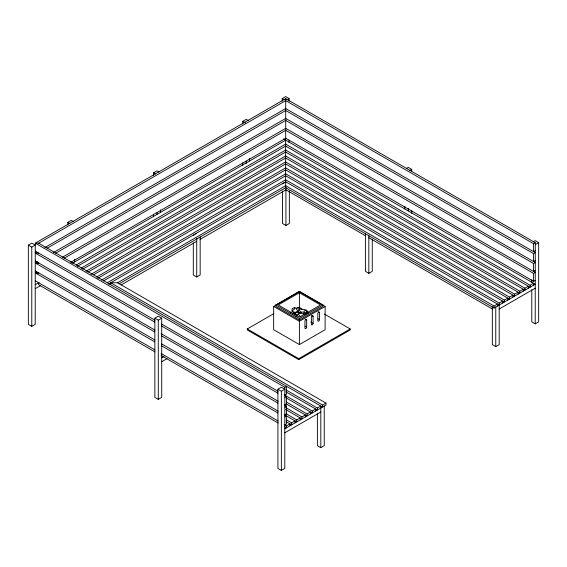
<?xml version="1.0" encoding="UTF-8"?>
<svg xmlns="http://www.w3.org/2000/svg" width="567" height="567" viewBox="0 0 567 567"><rect width="100%" height="100%" fill="white"/><g stroke="black" fill="none" stroke-linecap="round" stroke-linejoin="round"><path stroke-width="0.85" d="M303.955 311.134L306.123 310.17L307.307 311.205L306.825 313.565L306.123 310.17L303.862 309.327L302.275 309.539L297.703 307.626L296.456 308.15M306.57 313.671L307.307 311.205M297.916 312.098L296.853 309.32L294.797 307.456L293.968 309.78L292.033 310.468M294.365 314.324L295.145 312.566L297.009 311.779L299.582 312.219M297.994 311.311L298.922 309.681L300.269 308.909M295.981 316.124L299.574 313.062L305.436 314.324M303.664 313.459L304.479 312.169L306.13 313.14M296.534 308.781L297.703 307.626L300.276 308.072M300.326 312.864L301.502 312.006L304.479 312.169M193.304 235.376L196.451 233.243M28.35 245.121L31.78 243.144L35.211 245.121L31.78 247.106L28.35 245.121L28.35 324.352L31.78 326.33L35.211 324.352L35.267 243.179L285.704 98.63L535.276 242.726L535.22 323.856L531.789 321.879L531.789 289.702M67.799 224.986L67.799 222.349L71.229 220.365L73.292 221.555M153.565 175.472L153.565 172.829L156.995 170.851L159.058 172.042M242.761 123.975L242.761 121.338L246.191 119.353L248.254 120.544M282.21 101.195L282.21 98.559L285.648 96.574L289.078 98.559L289.078 101.195M287.015 99.749L289.078 98.559M284.847 395.192L286.562 394.2L286.562 386.276L284.847 387.268L35.267 243.179L38.698 243.179L285.704 100.614L533.561 243.711L535.276 242.726M154.699 322.035L35.267 253.08L36.798 252.237M44.836 247.595L285.704 108.538L535.276 252.627L533.561 253.619L285.704 110.515L47.139 248.247M37.564 261.699L35.267 263.024L38.698 263.024M53.277 252.627L285.704 118.439L535.276 262.528L533.561 263.52L285.704 120.417L55.573 253.279M36.798 272.047L35.267 272.925L38.698 272.925M62.476 257.22L285.704 128.34L535.276 272.429L533.561 273.422L285.704 130.325L64.014 258.311M70.918 262.252L285.704 138.242L533.561 281.345L535.276 280.353M35.211 284.74L39.045 282.529M72.392 263.272L285.648 140.148M35.211 288.702L40.576 285.605M76.191 265.037L285.648 144.11L530.074 285.236L533.504 283.252L533.504 285.236M77.275 266.391L285.648 146.095L530.074 287.214L530.074 285.236M81.081 268.163L285.648 150.057L524.929 288.206L528.359 286.222L528.359 288.206M82.612 269.254L285.648 152.034L524.929 290.184L524.929 288.206M85.978 271.274L285.648 155.996L519.783 291.176L523.213 289.191L523.213 291.176M87.913 272.139L285.648 157.98L519.783 293.153L519.783 291.176M90.94 274.35L285.648 161.935L514.638 294.145L518.068 292.168L518.068 294.145M93.583 274.804L285.648 163.92L514.638 296.13L514.638 294.145M96.617 277.015L285.648 167.882L509.492 297.115L512.922 295.138L512.922 297.115M97.772 278.333L285.648 169.859L509.492 299.1L509.492 297.115M101.564 280.098L285.648 173.821L504.346 300.085L507.777 298.107L507.777 300.085M103.456 280.991L285.648 175.805L504.346 302.069L504.346 300.085M107.255 282.756L285.648 179.767L499.201 303.062L502.631 301.077L502.631 303.062M108.786 283.854L285.648 181.745L499.201 305.039M108.899 284.102L110.962 282.919M282.494 183.885L285.924 181.908M110.685 284.74L110.685 282.756L117.546 282.756L285.648 185.707L494.055 306.031L497.486 304.047L497.486 306.031M119.07 283.854L285.648 187.684L494.055 308.009L535.22 284.244L283.585 138.965M121.253 284.896L196.735 241.315M200.165 239.338L285.924 189.825L365.403 235.716M193.304 242.818L193.304 274.988L196.735 276.972L200.165 274.988L200.165 236.963M282.494 190.93L282.494 223.497L285.924 225.482L289.354 223.497L289.354 190.93M406.227 168.576L408.29 167.385L411.72 169.363L411.72 171.128M409.657 170.554L411.72 169.363M154.855 318.158L158.285 316.18L161.715 318.158L161.715 397.389L158.285 399.366L154.855 397.389L154.855 318.158L158.285 320.142L161.715 318.158M161.715 357.777L164.012 356.445M161.715 361.732L167.081 358.635M275.796 304.961L299.383 291.346L322.963 304.961L322.963 306.442L299.383 320.057L275.796 306.442L275.796 304.961L299.383 318.576L322.963 304.961M273.655 306.442L299.383 291.594L325.111 306.442L325.111 329.718L299.383 344.573L273.655 329.718L273.655 306.442L299.383 321.298L325.111 306.442M299.383 292.756L278.241 304.961L299.383 317.166L320.525 304.961L299.383 292.756L299.383 307.612L302.402 309.355M324.473 314.111L350.2 328.959L350.2 329.951L298.738 359.662L247.283 329.951L247.283 328.959L273.769 313.671M290.318 312.842L292.586 311.531M365.403 233.342L365.403 271.366L368.833 273.351L372.264 271.366L372.264 239.196M247.283 328.959L298.738 358.67L350.2 328.959M277.922 389.217L281.352 387.233L284.79 389.217L281.352 391.195L277.922 389.217L277.922 468.441L281.352 470.426L284.79 468.441L284.847 387.268M533.164 241.854L535.22 240.67L538.65 242.648L538.65 321.879L535.22 323.856M535.22 244.632L538.65 242.648M535.276 250.642L533.561 251.635L533.561 243.711M284.847 397.169L286.562 396.184L286.562 404.101L284.847 405.093M535.276 260.551L533.561 261.536L533.561 253.619M284.847 407.078L286.562 406.085L286.562 414.009L284.847 414.994M535.276 270.452L533.561 271.444L533.561 263.52M284.847 416.979L286.562 415.987L286.562 423.91L284.847 424.903M284.209 424.534L286.505 425.86L289.935 423.875L289.935 425.86M286.285 419.793L291.651 422.89L295.081 420.905L295.081 422.89M286.066 413.719L296.796 419.913L300.226 417.936L300.226 419.913M285.832 407.645L301.942 416.943L305.372 414.966L305.372 416.943M286.427 402.046L307.087 413.974L310.518 411.996L310.518 413.974M284.265 394.859L312.233 411.004L315.663 409.02L315.663 411.004M285.938 389.883L317.378 408.034L320.809 406.05L320.809 447.647L324.239 445.662L324.239 406.05M110.685 282.756L322.524 405.065L325.954 403.08L325.954 405.065L284.79 428.829M284.79 432.791L320.809 411.996M499.201 309.001L535.22 288.206M492.34 306.627L492.34 344.651L495.771 346.635L499.201 344.651L499.201 303.062M294.797 307.456L292.26 308.59L291.991 310.277L295.003 314.054M292.423 313.856L293.203 313.778M35.267 253.08L38.698 253.123M38.698 262.982L35.267 262.982L154.699 331.936M38.698 272.89L35.267 272.89L154.699 341.837M293.805 312.105L295.861 312.339M299.574 313.062L297.009 311.779L295.258 313.516L297.306 315.465M282.21 98.559L284.273 99.749M242.761 121.338L245.504 122.919M368.833 237.701L492.34 309.001M153.565 172.829L155.627 174.019M318.009 311.722L319.533 312.601L319.533 319.625A1.212 0.702 -60 0 1 318.675 321.106A1.212 0.702 -60 0 1 317.818 320.61L317.818 313.594A1.212 0.702 -60 0 1 318.675 312.112A1.212 0.702 -60 0 1 319.533 312.601M306.931 311.97L308.441 312.842M318.009 318.739L319.533 319.625M311.574 315.436L313.104 316.315L313.104 323.339A1.212 0.702 -60 0 1 312.247 324.82A1.212 0.702 -60 0 1 311.389 324.324L311.389 317.307A1.212 0.702 -60 0 1 312.247 315.826A1.212 0.702 -60 0 1 313.104 316.315M310.808 322.013L313.104 323.339M305.145 319.15L306.669 320.029L306.669 327.053A1.212 0.702 -60 0 1 305.811 328.534A1.212 0.702 -60 0 1 304.954 328.038L304.954 321.021A1.212 0.702 -60 0 1 305.811 319.54A1.212 0.702 -60 0 1 306.669 320.029M305.145 326.167L306.669 327.053M67.799 222.349L69.861 223.533M117.546 282.756L325.954 403.08M38.698 243.179L322.524 407.042L322.524 405.065M285.839 391.804L317.378 410.012L317.378 408.034M35.267 251.103L154.982 320.213M161.588 324.026L278.142 391.322M161.588 326.011L277.95 393.193M285.988 397.828L312.233 412.982L312.233 411.004M286.222 403.91L307.087 415.958L307.087 413.974M35.267 261.004L154.982 330.114M161.099 333.651L278.142 401.223M284.265 404.76L286.562 406.085M161.588 335.912L277.95 403.094M285.683 409.544L301.942 418.928L301.942 416.943M35.267 270.906L154.982 340.023M161.588 343.836L278.142 411.132M284.265 414.661L296.796 421.898L296.796 419.913M161.588 345.813L277.95 413.003M286.101 421.664L291.651 424.867L291.651 422.89M35.267 280.807L154.919 349.889M161.042 353.425L278.085 420.998M154.919 351.873L38.641 284.74L38.641 282.756M161.042 355.403L278.085 422.982M284.209 426.512L286.505 427.837L286.505 425.86M320.809 447.647L317.378 445.662L317.378 413.492M298.922 309.681L301.141 312.608M298.228 313.834L300.446 316.762M533.561 273.422L533.561 281.345M531.789 279.623L531.789 282.26M495.771 307.023L495.771 346.635M494.055 306.031L494.055 308.009M411.72 210.74L411.72 213.383M408.29 208.316L408.29 210.959M404.859 206.338L404.859 208.982M368.833 235.319L368.833 273.351M299.383 318.576L299.383 320.057M299.383 321.298L299.383 344.573M298.738 358.67L298.738 359.662M289.078 139.929L289.078 142.572M285.924 187.45L285.924 225.482M285.704 98.63L285.704 138.242M285.648 138.391L285.648 187.684M281.352 391.195L281.352 470.426M249.622 158.306L249.622 160.95M246.191 161.17L246.191 163.806M242.761 162.708L242.761 165.351M196.735 238.147L196.735 276.972M160.426 209.804L160.426 212.448M158.285 320.142L158.285 399.366M156.995 212.668L156.995 214.425M153.565 214.206L153.565 216.849M74.66 259.317L74.66 261.961M71.229 261.302L71.229 263.06M31.78 247.106L31.78 326.33"/></g></svg>
